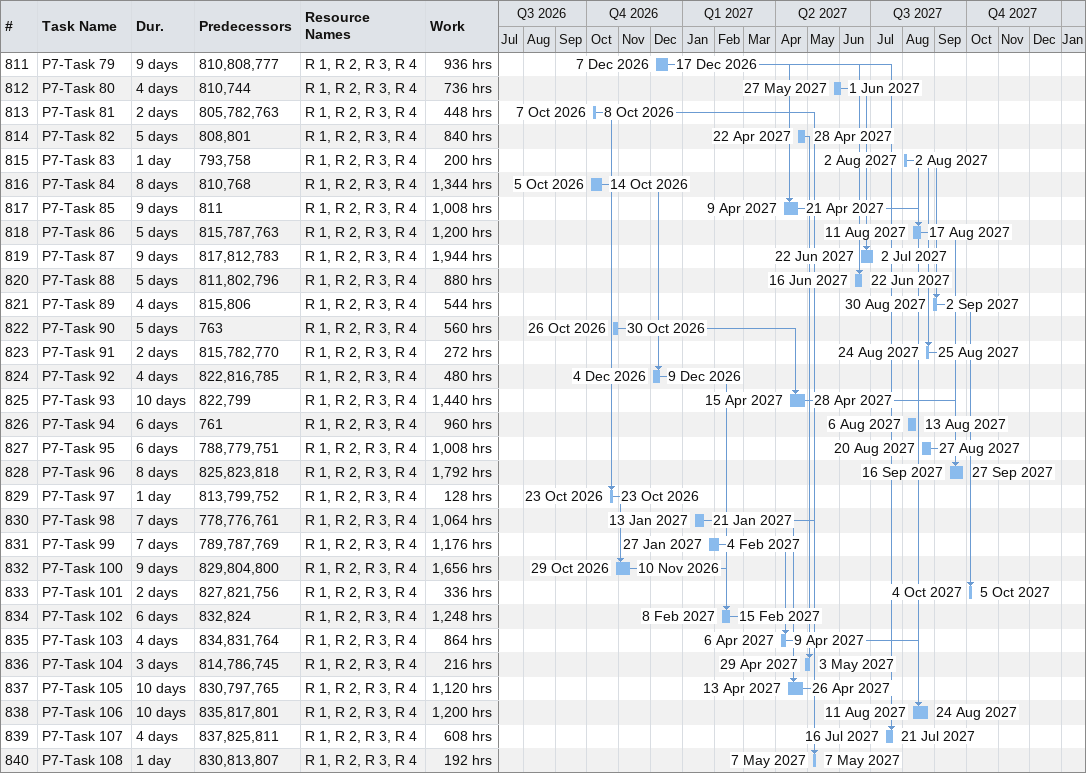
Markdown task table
| ID | Task | Duration | Start | Finish | Predecessors | Resources | Work (h) |
|---|---|---|---|---|---|---|---|
| 811 | P7-Task 79 | 9d | 2026-12-07 | 2026-12-17 | 810, 808, 777 | R 1, R 2, R 3, R 4 | 936 |
| 812 | P7-Task 80 | 4d | 2027-05-27 | 2027-06-01 | 810, 744 | R 1, R 2, R 3, R 4 | 736 |
| 813 | P7-Task 81 | 2d | 2026-10-07 | 2026-10-08 | 805, 782, 763 | R 1, R 2, R 3, R 4 | 448 |
| 814 | P7-Task 82 | 5d | 2027-04-22 | 2027-04-28 | 808, 801 | R 1, R 2, R 3, R 4 | 840 |
| 815 | P7-Task 83 | 1d | 2027-08-02 | 2027-08-02 | 793, 758 | R 1, R 2, R 3, R 4 | 200 |
| 816 | P7-Task 84 | 8d | 2026-10-05 | 2026-10-14 | 810, 768 | R 1, R 2, R 3, R 4 | 1344 |
| 817 | P7-Task 85 | 9d | 2027-04-09 | 2027-04-21 | 811 | R 1, R 2, R 3, R 4 | 1008 |
| 818 | P7-Task 86 | 5d | 2027-08-11 | 2027-08-17 | 815, 787, 763 | R 1, R 2, R 3, R 4 | 1200 |
| 819 | P7-Task 87 | 9d | 2027-06-22 | 2027-07-02 | 817, 812, 783 | R 1, R 2, R 3, R 4 | 1944 |
| 820 | P7-Task 88 | 5d | 2027-06-16 | 2027-06-22 | 811, 802, 796 | R 1, R 2, R 3, R 4 | 880 |
| 821 | P7-Task 89 | 4d | 2027-08-30 | 2027-09-02 | 815, 806 | R 1, R 2, R 3, R 4 | 544 |
| 822 | P7-Task 90 | 5d | 2026-10-26 | 2026-10-30 | 763 | R 1, R 2, R 3, R 4 | 560 |
| 823 | P7-Task 91 | 2d | 2027-08-24 | 2027-08-25 | 815, 782, 770 | R 1, R 2, R 3, R 4 | 272 |
| 824 | P7-Task 92 | 4d | 2026-12-04 | 2026-12-09 | 822, 816, 785 | R 1, R 2, R 3, R 4 | 480 |
| 825 | P7-Task 93 | 10d | 2027-04-15 | 2027-04-28 | 822, 799 | R 1, R 2, R 3, R 4 | 1440 |
| 826 | P7-Task 94 | 6d | 2027-08-06 | 2027-08-13 | 761 | R 1, R 2, R 3, R 4 | 960 |
| 827 | P7-Task 95 | 6d | 2027-08-20 | 2027-08-27 | 788, 779, 751 | R 1, R 2, R 3, R 4 | 1008 |
| 828 | P7-Task 96 | 8d | 2027-09-16 | 2027-09-27 | 825, 823, 818 | R 1, R 2, R 3, R 4 | 1792 |
| 829 | P7-Task 97 | 1d | 2026-10-23 | 2026-10-23 | 813, 799, 752 | R 1, R 2, R 3, R 4 | 128 |
| 830 | P7-Task 98 | 7d | 2027-01-13 | 2027-01-21 | 778, 776, 761 | R 1, R 2, R 3, R 4 | 1064 |
| 831 | P7-Task 99 | 7d | 2027-01-27 | 2027-02-04 | 789, 787, 769 | R 1, R 2, R 3, R 4 | 1176 |
| 832 | P7-Task 100 | 9d | 2026-10-29 | 2026-11-10 | 829, 804, 800 | R 1, R 2, R 3, R 4 | 1656 |
| 833 | P7-Task 101 | 2d | 2027-10-04 | 2027-10-05 | 827, 821, 756 | R 1, R 2, R 3, R 4 | 336 |
| 834 | P7-Task 102 | 6d | 2027-02-08 | 2027-02-15 | 832, 824 | R 1, R 2, R 3, R 4 | 1248 |
| 835 | P7-Task 103 | 4d | 2027-04-06 | 2027-04-09 | 834, 831, 764 | R 1, R 2, R 3, R 4 | 864 |
| 836 | P7-Task 104 | 3d | 2027-04-29 | 2027-05-03 | 814, 786, 745 | R 1, R 2, R 3, R 4 | 216 |
| 837 | P7-Task 105 | 10d | 2027-04-13 | 2027-04-26 | 830, 797, 765 | R 1, R 2, R 3, R 4 | 1120 |
| 838 | P7-Task 106 | 10d | 2027-08-11 | 2027-08-24 | 835, 817, 801 | R 1, R 2, R 3, R 4 | 1200 |
| 839 | P7-Task 107 | 4d | 2027-07-16 | 2027-07-21 | 837, 825, 811 | R 1, R 2, R 3, R 4 | 608 |
| 840 | P7-Task 108 | 1d | 2027-05-07 | 2027-05-07 | 830, 813, 807 | R 1, R 2, R 3, R 4 | 192 |
